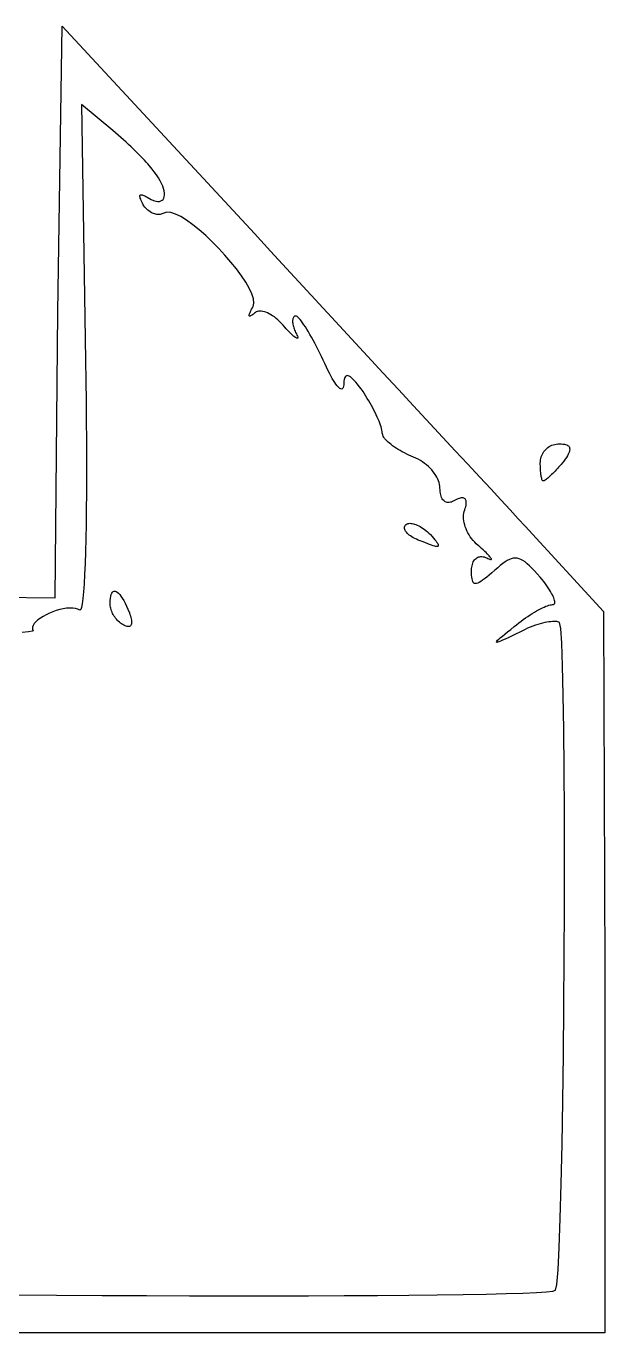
# Model space of a CAD drawing. Header units: metres. Extents: x -185 to 1201, y -340 to 309.
# Drawn here: x 886.11 to 893.54, y 54.35 to 71.12 of the extents above; entities that cross this region are included whole.
import ezdxf

# ---------------------------------------------------------------- set-up
doc = ezdxf.new("R2010")
doc.units = ezdxf.units.M

msp = doc.modelspace()

# ---------------------------------------------------------------- linework, layer by layer
for p, q in [((886.516, 67.4515), (886.569, 71.1204)), ((886.569, 71.1204), (889.038, 68.4569)), ((887.221, 69.7798), (886.816, 70.115)), ((886.816, 70.115), (886.869, 66.8342)), ((887.256, 69.7505), (887.221, 69.7798)), ((887.29, 69.7207), (887.256, 69.7505)), ((887.324, 69.6907), (887.29, 69.7207)), ((887.358, 69.6605), (887.324, 69.6907)), ((887.391, 69.6302), (887.358, 69.6605)), ((887.423, 69.6), (887.391, 69.6302)), ((887.455, 69.57), (887.423, 69.6)), ((887.486, 69.5403), (887.455, 69.57)), ((887.516, 69.511), (887.486, 69.5403)), ((887.546, 69.4822), (887.516, 69.511)), ((887.573, 69.4541), (887.546, 69.4822)), ((887.6, 69.4268), (887.573, 69.4541)), ((887.625, 69.4004), (887.6, 69.4268)), ((887.648, 69.375), (887.625, 69.4004)), ((887.67, 69.3507), (887.648, 69.375)), ((887.69, 69.3277), (887.67, 69.3507)), ((887.709, 69.3061), (887.69, 69.3277)), ((887.725, 69.286), (887.709, 69.3061)), ((887.739, 69.2675), (887.725, 69.286)), ((887.751, 69.2507), (887.739, 69.2675)), ((887.78, 69.2114), (887.751, 69.2507)), ((887.806, 69.1732), (887.78, 69.2114)), ((887.828, 69.1362), (887.806, 69.1732)), ((887.847, 69.1007), (887.828, 69.1362)), ((887.568, 68.9397), (887.569, 68.9461)), ((887.569, 68.9461), (887.572, 68.9508)), ((887.572, 68.9508), (887.576, 68.954)), ((887.576, 68.954), (887.582, 68.9556)), ((887.582, 68.9556), (887.589, 68.9557)), ((887.589, 68.9557), (887.597, 68.9543)), ((887.597, 68.9543), (887.607, 68.9514)), ((887.607, 68.9514), (887.618, 68.947)), ((887.618, 68.947), (887.632, 68.9412)), ((887.861, 69.0669), (887.847, 69.1007)), ((887.872, 69.0349), (887.861, 69.0669)), ((887.879, 69.0052), (887.872, 69.0349)), ((887.883, 68.9778), (887.879, 69.0052)), ((887.881, 68.931), (887.884, 68.953)), ((887.884, 68.953), (887.883, 68.9778)), ((887.569, 68.9317), (887.568, 68.9397)), ((887.57, 68.922), (887.569, 68.9317)), ((887.573, 68.9106), (887.57, 68.922)), ((887.578, 68.8975), (887.573, 68.9106)), ((887.584, 68.8826), (887.578, 68.8975)), ((887.591, 68.866), (887.584, 68.8826)), ((887.6, 68.8476), (887.591, 68.866)), ((887.609, 68.8273), (887.6, 68.8476)), ((887.62, 68.8119), (887.609, 68.8273)), ((887.632, 68.7972), (887.62, 68.8119)), ((887.632, 68.9412), (887.646, 68.934)), ((887.644, 68.7835), (887.632, 68.7972)), ((887.657, 68.7706), (887.644, 68.7835)), ((887.646, 68.934), (887.662, 68.9255)), ((887.662, 68.9255), (887.713, 68.897)), ((887.713, 68.897), (887.743, 68.8835)), ((887.743, 68.8835), (887.771, 68.8748)), ((887.771, 68.8748), (887.796, 68.8708)), ((887.796, 68.8708), (887.818, 68.8712)), ((887.818, 68.8712), (887.836, 68.8757)), ((887.836, 68.8757), (887.852, 68.8842)), ((887.852, 68.8842), (887.865, 68.8964)), ((887.865, 68.8964), (887.874, 68.912)), ((887.874, 68.912), (887.881, 68.931)), ((887.671, 68.7587), (887.657, 68.7706)), ((887.684, 68.7478), (887.671, 68.7587)), ((887.698, 68.7379), (887.684, 68.7478)), ((887.713, 68.7291), (887.698, 68.7379)), ((887.727, 68.7215), (887.713, 68.7291)), ((887.742, 68.7149), (887.727, 68.7215)), ((887.756, 68.7095), (887.742, 68.7149)), ((887.771, 68.7054), (887.756, 68.7095)), ((887.785, 68.7026), (887.771, 68.7054)), ((887.799, 68.701), (887.785, 68.7026)), ((887.813, 68.7009), (887.799, 68.701)), ((887.826, 68.702), (887.813, 68.7009)), ((887.839, 68.7047), (887.826, 68.702)), ((887.851, 68.7088), (887.839, 68.7047)), ((887.863, 68.7144), (887.851, 68.7088)), ((887.874, 68.7215), (887.863, 68.7144)), ((887.914, 68.7337), (887.874, 68.7215)), ((887.965, 68.7289), (887.914, 68.7337)), ((888.025, 68.7087), (887.965, 68.7289)), ((888.093, 68.6747), (888.025, 68.7087)), ((888.167, 68.6284), (888.093, 68.6747)), ((888.246, 68.5714), (888.167, 68.6284)), ((888.328, 68.5052), (888.246, 68.5714)), ((888.412, 68.4314), (888.328, 68.5052)), ((889.038, 68.4569), (889.243, 68.2334)), ((888.496, 68.3516), (888.412, 68.4314)), ((888.58, 68.2673), (888.496, 68.3516)), ((888.66, 68.1801), (888.58, 68.2673)), ((888.736, 68.0916), (888.66, 68.1801)), ((889.243, 68.2334), (889.451, 68.0079)), ((888.807, 68.0033), (888.736, 68.0916)), ((888.871, 67.9167), (888.807, 68.0033)), ((889.451, 68.0079), (889.66, 67.7814)), ((888.926, 67.8335), (888.871, 67.9167)), ((888.971, 67.7552), (888.926, 67.8335)), ((889.66, 67.7814), (889.869, 67.5548)), ((889.004, 67.6833), (888.971, 67.7552)), ((889.025, 67.6195), (889.004, 67.6833)), ((889.031, 67.5652), (889.025, 67.6195)), ((886.481, 63.7826), (886.516, 67.4515)), ((888.973, 67.4256), (888.977, 67.4352)), ((888.977, 67.4352), (888.981, 67.4463)), ((888.981, 67.4463), (888.987, 67.4587)), ((888.987, 67.4587), (888.994, 67.4725)), ((888.994, 67.4725), (889.002, 67.4877)), ((889.002, 67.4877), (889.011, 67.5042)), ((889.011, 67.5042), (889.021, 67.5221)), ((889.021, 67.5221), (889.031, 67.5652)), ((889.038, 67.4339), (889.026, 67.4241)), ((889.05, 67.4434), (889.038, 67.4339)), ((889.062, 67.4509), (889.05, 67.4434)), ((889.077, 67.4562), (889.062, 67.4509)), ((889.092, 67.4596), (889.077, 67.4562)), ((889.109, 67.4609), (889.092, 67.4596)), ((889.126, 67.4602), (889.109, 67.4609)), ((889.145, 67.4576), (889.126, 67.4602)), ((889.165, 67.4531), (889.145, 67.4576)), ((889.185, 67.4466), (889.165, 67.4531)), ((889.206, 67.4383), (889.185, 67.4466)), ((889.227, 67.4281), (889.206, 67.4383)), ((889.869, 67.5548), (890.077, 67.3291)), ((888.97, 67.4106), (888.971, 67.4174)), ((888.97, 67.4052), (888.97, 67.4106)), ((888.971, 67.4013), (888.97, 67.4052)), ((888.971, 67.4174), (888.973, 67.4256)), ((888.974, 67.3989), (888.971, 67.4013)), ((888.977, 67.3979), (888.974, 67.3989)), ((888.982, 67.3985), (888.977, 67.3979)), ((888.988, 67.4005), (888.982, 67.3985)), ((888.996, 67.4041), (888.988, 67.4005)), ((889.004, 67.4092), (888.996, 67.4041)), ((889.014, 67.4159), (889.004, 67.4092)), ((889.026, 67.4241), (889.014, 67.4159)), ((889.249, 67.4161), (889.227, 67.4281)), ((889.271, 67.4023), (889.249, 67.4161)), ((889.294, 67.3867), (889.271, 67.4023)), ((889.316, 67.3694), (889.294, 67.3867)), ((889.338, 67.3503), (889.316, 67.3694)), ((889.361, 67.3296), (889.338, 67.3503)), ((889.383, 67.3072), (889.361, 67.3296)), ((889.405, 67.2832), (889.383, 67.3072)), ((889.426, 67.2575), (889.405, 67.2832)), ((889.529, 67.3546), (889.528, 67.3439)), ((889.528, 67.3439), (889.528, 67.3325)), ((889.528, 67.3325), (889.528, 67.3202)), ((889.528, 67.3202), (889.529, 67.3072)), ((889.531, 67.3642), (889.529, 67.3546)), ((889.529, 67.3072), (889.531, 67.2935)), ((889.534, 67.3729), (889.531, 67.3642)), ((889.531, 67.2935), (889.534, 67.2793)), ((889.538, 67.3804), (889.534, 67.3729)), ((889.534, 67.2793), (889.538, 67.2647)), ((889.542, 67.3867), (889.538, 67.3804)), ((889.547, 67.3918), (889.542, 67.3867)), ((889.553, 67.3955), (889.547, 67.3918)), ((889.56, 67.3978), (889.553, 67.3955)), ((889.567, 67.3986), (889.56, 67.3978)), ((889.576, 67.3967), (889.567, 67.3986)), ((889.586, 67.3909), (889.576, 67.3967)), ((889.598, 67.3815), (889.586, 67.3909)), ((889.611, 67.3687), (889.598, 67.3815)), ((889.625, 67.3526), (889.611, 67.3687)), ((889.64, 67.3334), (889.625, 67.3526)), ((889.657, 67.3112), (889.64, 67.3334)), ((889.674, 67.2863), (889.657, 67.3112)), ((889.692, 67.2588), (889.674, 67.2863)), ((890.077, 67.3291), (890.284, 67.1053)), ((889.447, 67.2346), (889.426, 67.2575)), ((889.466, 67.2136), (889.447, 67.2346)), ((889.485, 67.1945), (889.466, 67.2136)), ((889.502, 67.1773), (889.485, 67.1945)), ((889.518, 67.1621), (889.502, 67.1773)), ((889.532, 67.1489), (889.518, 67.1621)), ((889.545, 67.1377), (889.532, 67.1489)), ((889.538, 67.2647), (889.542, 67.2496)), ((889.542, 67.2496), (889.547, 67.2342)), ((889.557, 67.1285), (889.545, 67.1377)), ((889.547, 67.2342), (889.553, 67.2186)), ((889.553, 67.2186), (889.56, 67.2028)), ((889.567, 67.1214), (889.557, 67.1285)), ((889.56, 67.2028), (889.567, 67.1869)), ((889.567, 67.1869), (889.577, 67.1696)), ((889.576, 67.1164), (889.567, 67.1214)), ((889.583, 67.1135), (889.576, 67.1164)), ((889.577, 67.1696), (889.584, 67.1546)), ((889.589, 67.1127), (889.583, 67.1135)), ((889.584, 67.1546), (889.59, 67.142)), ((889.593, 67.1141), (889.589, 67.1127)), ((889.59, 67.142), (889.593, 67.1316)), ((889.593, 67.1316), (889.595, 67.1236)), ((889.595, 67.1177), (889.593, 67.1141)), ((889.595, 67.1236), (889.595, 67.1177)), ((889.711, 67.2288), (889.692, 67.2588)), ((889.73, 67.1966), (889.711, 67.2288)), ((889.75, 67.1624), (889.73, 67.1966)), ((889.771, 67.1262), (889.75, 67.1624)), ((889.792, 67.0883), (889.771, 67.1262)), ((890.284, 67.1053), (890.489, 66.8843)), ((889.813, 67.0489), (889.792, 67.0883)), ((889.834, 67.008), (889.813, 67.0489)), ((889.856, 66.9659), (889.834, 67.008)), ((889.877, 66.9228), (889.856, 66.9659)), ((886.869, 66.8342), (886.873, 66.5671)), ((889.899, 66.8788), (889.877, 66.9228)), ((889.92, 66.8342), (889.899, 66.8788)), ((889.941, 66.7879), (889.92, 66.8342)), ((889.961, 66.7443), (889.941, 66.7879)), ((890.489, 66.8843), (890.691, 66.6671)), ((889.981, 66.7036), (889.961, 66.7443)), ((890, 66.6657), (889.981, 66.7036)), ((890.019, 66.6308), (890, 66.6657)), ((890.036, 66.5989), (890.019, 66.6308)), ((890.053, 66.5701), (890.036, 66.5989)), ((890.193, 66.5989), (890.19, 66.5828)), ((890.199, 66.612), (890.193, 66.5989)), ((890.205, 66.6221), (890.199, 66.612)), ((890.212, 66.629), (890.205, 66.6221)), ((890.221, 66.6329), (890.212, 66.629)), ((890.231, 66.6337), (890.221, 66.6329)), ((890.242, 66.6313), (890.231, 66.6337)), ((890.255, 66.6257), (890.242, 66.6313)), ((890.269, 66.617), (890.255, 66.6257)), ((890.284, 66.605), (890.269, 66.617)), ((890.301, 66.5898), (890.284, 66.605)), ((890.691, 66.6671), (890.888, 66.4545)), ((886.873, 66.5671), (886.877, 66.3061)), ((890.069, 66.5446), (890.053, 66.5701)), ((890.084, 66.5223), (890.069, 66.5446)), ((890.099, 66.5034), (890.084, 66.5223)), ((890.112, 66.488), (890.099, 66.5034)), ((890.125, 66.476), (890.112, 66.488)), ((890.136, 66.4677), (890.125, 66.476)), ((890.146, 66.463), (890.136, 66.4677)), ((890.156, 66.4621), (890.146, 66.463)), ((890.164, 66.465), (890.156, 66.4621)), ((890.171, 66.4718), (890.164, 66.465)), ((890.177, 66.4827), (890.171, 66.4718)), ((890.181, 66.4976), (890.177, 66.4827)), ((890.185, 66.5167), (890.181, 66.4976)), ((890.187, 66.5637), (890.185, 66.5417)), ((890.185, 66.5417), (890.185, 66.5167)), ((890.19, 66.5828), (890.187, 66.5637)), ((890.319, 66.5712), (890.301, 66.5898)), ((890.338, 66.5494), (890.319, 66.5712)), ((890.359, 66.5242), (890.338, 66.5494)), ((890.382, 66.4957), (890.359, 66.5242)), ((890.406, 66.4638), (890.382, 66.4957)), ((890.432, 66.4285), (890.406, 66.4638)), ((890.45, 66.3991), (890.432, 66.4285)), ((890.888, 66.4545), (891.08, 66.2477)), ((886.877, 66.3061), (886.88, 66.0522)), ((890.469, 66.3694), (890.45, 66.3991)), ((890.487, 66.3393), (890.469, 66.3694)), ((890.505, 66.3091), (890.487, 66.3393)), ((890.522, 66.2788), (890.505, 66.3091)), ((890.539, 66.2486), (890.522, 66.2788)), ((890.556, 66.2186), (890.539, 66.2486)), ((890.572, 66.1889), (890.556, 66.2186)), ((890.587, 66.1596), (890.572, 66.1889)), ((890.601, 66.1308), (890.587, 66.1596)), ((890.615, 66.1027), (890.601, 66.1308)), ((890.627, 66.0754), (890.615, 66.1027)), ((891.08, 66.2477), (891.616, 65.6705)), ((886.88, 66.0522), (886.882, 65.806)), ((890.639, 66.049), (890.627, 66.0754)), ((890.649, 66.0236), (890.639, 66.049)), ((890.657, 65.9993), (890.649, 66.0236)), ((890.665, 65.9763), (890.657, 65.9993)), ((890.671, 65.9547), (890.665, 65.9763)), ((890.675, 65.9346), (890.671, 65.9547)), ((890.678, 65.9161), (890.675, 65.9346)), ((886.882, 65.806), (886.882, 65.5686)), ((890.679, 65.8993), (890.678, 65.9161)), ((890.68, 65.8858), (890.679, 65.8993)), ((890.684, 65.8719), (890.68, 65.8858)), ((890.69, 65.8575), (890.684, 65.8719)), ((890.699, 65.8427), (890.69, 65.8575)), ((890.709, 65.8276), (890.699, 65.8427)), ((890.722, 65.8123), (890.709, 65.8276)), ((890.737, 65.7968), (890.722, 65.8123)), ((890.753, 65.7811), (890.737, 65.7968)), ((890.771, 65.7652), (890.753, 65.7811)), ((890.791, 65.7494), (890.771, 65.7652)), ((892.913, 65.7551), (892.933, 65.7574)), ((892.933, 65.7574), (892.954, 65.7582)), ((892.954, 65.7582), (892.977, 65.7577)), ((892.977, 65.7577), (892.997, 65.756)), ((890.812, 65.7335), (890.791, 65.7494)), ((890.835, 65.7177), (890.812, 65.7335)), ((890.859, 65.702), (890.835, 65.7177)), ((890.883, 65.6864), (890.859, 65.702)), ((890.909, 65.6711), (890.883, 65.6864)), ((890.936, 65.656), (890.909, 65.6711)), ((890.963, 65.6413), (890.936, 65.656)), ((890.992, 65.6269), (890.963, 65.6413)), ((891.02, 65.6129), (890.992, 65.6269)), ((891.049, 65.5994), (891.02, 65.6129)), ((891.08, 65.588), (891.049, 65.5994)), ((891.616, 65.6705), (891.778, 65.4958)), ((892.714, 65.5721), (892.719, 65.5911)), ((892.719, 65.5911), (892.726, 65.6094)), ((892.726, 65.6094), (892.734, 65.6268)), ((892.734, 65.6268), (892.743, 65.6434)), ((892.743, 65.6434), (892.753, 65.6591)), ((892.753, 65.6591), (892.765, 65.6739)), ((892.765, 65.6739), (892.778, 65.6876)), ((892.778, 65.6876), (892.791, 65.7003)), ((892.791, 65.7003), (892.806, 65.7119)), ((892.806, 65.7119), (892.822, 65.7223)), ((892.822, 65.7223), (892.838, 65.7315)), ((892.838, 65.7315), (892.856, 65.7394)), ((892.856, 65.7394), (892.874, 65.746)), ((892.874, 65.746), (892.893, 65.7513)), ((892.893, 65.7513), (892.913, 65.7551)), ((892.997, 65.756), (893.016, 65.7533)), ((893.016, 65.7533), (893.032, 65.7494)), ((893.032, 65.7494), (893.046, 65.7444)), ((893.055, 65.6047), (893.042, 65.5836)), ((893.046, 65.7444), (893.058, 65.7382)), ((893.066, 65.6242), (893.055, 65.6047)), ((893.058, 65.7382), (893.068, 65.7307)), ((893.074, 65.6424), (893.066, 65.6242)), ((893.068, 65.7307), (893.076, 65.7221)), ((893.08, 65.6591), (893.074, 65.6424)), ((893.076, 65.7221), (893.081, 65.7121)), ((893.084, 65.6744), (893.08, 65.6591)), ((893.081, 65.7121), (893.084, 65.7009)), ((893.084, 65.7009), (893.085, 65.6883)), ((893.085, 65.6883), (893.084, 65.6744)), ((886.882, 65.5686), (886.882, 65.3406)), ((891.111, 65.5747), (891.08, 65.588)), ((891.14, 65.56), (891.111, 65.5747)), ((891.169, 65.5437), (891.14, 65.56)), ((891.196, 65.5261), (891.169, 65.5437)), ((891.222, 65.5074), (891.196, 65.5261)), ((891.247, 65.4875), (891.222, 65.5074)), ((891.271, 65.4668), (891.247, 65.4875)), ((891.293, 65.4453), (891.271, 65.4668)), ((891.314, 65.423), (891.293, 65.4453)), ((891.333, 65.4003), (891.314, 65.423)), ((891.778, 65.4958), (891.93, 65.3315)), ((892.707, 65.5112), (892.708, 65.5321)), ((892.707, 65.4929), (892.707, 65.5112)), ((892.708, 65.4748), (892.707, 65.4929)), ((892.708, 65.5321), (892.71, 65.5524)), ((892.708, 65.4572), (892.708, 65.4748)), ((892.709, 65.44), (892.708, 65.4572)), ((892.71, 65.4233), (892.709, 65.44)), ((892.71, 65.5524), (892.714, 65.5721)), ((892.711, 65.4073), (892.71, 65.4233)), ((892.911, 65.4233), (892.896, 65.4073)), ((892.926, 65.44), (892.911, 65.4233)), ((892.942, 65.4572), (892.926, 65.44)), ((892.958, 65.4748), (892.942, 65.4572)), ((892.973, 65.4929), (892.958, 65.4748)), ((892.989, 65.5112), (892.973, 65.4929)), ((893.009, 65.5369), (892.989, 65.5112)), ((893.027, 65.561), (893.009, 65.5369)), ((893.042, 65.5836), (893.027, 65.561)), ((886.882, 65.3406), (886.881, 65.1231)), ((891.35, 65.3772), (891.333, 65.4003)), ((891.366, 65.3538), (891.35, 65.3772)), ((891.379, 65.3303), (891.366, 65.3538)), ((891.391, 65.3067), (891.379, 65.3303)), ((891.401, 65.2833), (891.391, 65.3067)), ((891.409, 65.2602), (891.401, 65.2833)), ((891.415, 65.2375), (891.409, 65.2602)), ((891.93, 65.3315), (892.072, 65.1786)), ((892.713, 65.3919), (892.711, 65.4073)), ((892.714, 65.3772), (892.713, 65.3919)), ((892.716, 65.3633), (892.714, 65.3772)), ((892.718, 65.3503), (892.716, 65.3633)), ((892.72, 65.3382), (892.718, 65.3503)), ((892.722, 65.3271), (892.72, 65.3382)), ((892.725, 65.317), (892.722, 65.3271)), ((892.727, 65.3081), (892.725, 65.317)), ((892.729, 65.3004), (892.727, 65.3081)), ((892.732, 65.2939), (892.729, 65.3004)), ((892.734, 65.2888), (892.732, 65.2939)), ((892.737, 65.285), (892.734, 65.2888)), ((892.74, 65.2827), (892.737, 65.285)), ((892.742, 65.2819), (892.74, 65.2827)), ((892.748, 65.2827), (892.742, 65.2819)), ((892.755, 65.285), (892.748, 65.2827)), ((892.763, 65.2888), (892.755, 65.285)), ((892.771, 65.2939), (892.763, 65.2888)), ((892.781, 65.3004), (892.771, 65.2939)), ((892.791, 65.3081), (892.781, 65.3004)), ((892.802, 65.317), (892.791, 65.3081)), ((892.814, 65.3271), (892.802, 65.317)), ((892.826, 65.3382), (892.814, 65.3271)), ((892.839, 65.3503), (892.826, 65.3382)), ((892.853, 65.3633), (892.839, 65.3503)), ((892.867, 65.3772), (892.853, 65.3633)), ((892.881, 65.3919), (892.867, 65.3772)), ((892.896, 65.4073), (892.881, 65.3919)), ((886.881, 65.1231), (886.879, 64.9167)), ((891.418, 65.2153), (891.415, 65.2375)), ((891.419, 65.1937), (891.418, 65.2153)), ((891.42, 65.1682), (891.419, 65.1937)), ((891.422, 65.1445), (891.42, 65.1682)), ((891.425, 65.1227), (891.422, 65.1445)), ((891.429, 65.1027), (891.425, 65.1227)), ((891.435, 65.0846), (891.429, 65.1027)), ((892.072, 65.1786), (892.202, 65.0381)), ((891.441, 65.0683), (891.435, 65.0846)), ((891.449, 65.0539), (891.441, 65.0683)), ((891.457, 65.0413), (891.449, 65.0539)), ((891.467, 65.0306), (891.457, 65.0413)), ((891.477, 65.0218), (891.467, 65.0306)), ((891.488, 65.0148), (891.477, 65.0218)), ((891.499, 65.0096), (891.488, 65.0148)), ((891.512, 65.0063), (891.499, 65.0096)), ((891.525, 65.0048), (891.512, 65.0063)), ((891.539, 65.0052), (891.525, 65.0048)), ((891.553, 65.0075), (891.539, 65.0052)), ((891.567, 65.0116), (891.553, 65.0075)), ((891.582, 65.0175), (891.567, 65.0116)), ((891.598, 65.0253), (891.582, 65.0175)), ((891.613, 65.035), (891.598, 65.0253)), ((891.631, 65.0446), (891.613, 65.035)), ((891.648, 65.0525), (891.631, 65.0446)), ((891.664, 65.0585), (891.648, 65.0525)), ((891.679, 65.0628), (891.664, 65.0585)), ((891.692, 65.0653), (891.679, 65.0628)), ((891.705, 65.0661), (891.692, 65.0653)), ((891.716, 65.0652), (891.705, 65.0661)), ((891.726, 65.0627), (891.716, 65.0652)), ((891.734, 65.0584), (891.726, 65.0627)), ((891.741, 65.0526), (891.734, 65.0584)), ((891.737, 64.9115), (891.744, 64.932)), ((891.747, 65.0452), (891.741, 65.0526)), ((891.744, 64.932), (891.75, 64.9512)), ((891.752, 65.0363), (891.747, 65.0452)), ((891.75, 64.9512), (891.754, 64.9689)), ((891.755, 65.0258), (891.752, 65.0363)), ((891.754, 64.9689), (891.756, 64.9853)), ((891.757, 65.0137), (891.755, 65.0258)), ((891.756, 64.9853), (891.757, 65.0003)), ((891.757, 65.0003), (891.757, 65.0137)), ((892.202, 65.0381), (892.32, 64.9108)), ((886.879, 64.9167), (886.877, 64.7225)), ((891.722, 64.8438), (891.725, 64.8672)), ((891.722, 64.8197), (891.722, 64.8438)), ((891.723, 64.7949), (891.722, 64.8197)), ((891.726, 64.7698), (891.723, 64.7949)), ((891.725, 64.8672), (891.73, 64.8898)), ((891.73, 64.7442), (891.726, 64.7698)), ((891.73, 64.8898), (891.737, 64.9115)), ((892.32, 64.9108), (892.424, 64.7977)), ((892.424, 64.7977), (892.513, 64.6999)), ((886.877, 64.7225), (886.873, 64.5411)), ((890.963, 64.6802), (890.964, 64.6905)), ((890.964, 64.6695), (890.963, 64.6802)), ((890.964, 64.6905), (890.967, 64.7001)), ((890.968, 64.6584), (890.964, 64.6695)), ((890.967, 64.7001), (890.972, 64.7092)), ((890.973, 64.647), (890.968, 64.6584)), ((890.972, 64.7092), (890.978, 64.7175)), ((890.979, 64.6354), (890.973, 64.647)), ((890.978, 64.7175), (890.987, 64.7246)), ((890.988, 64.6236), (890.979, 64.6354)), ((890.987, 64.7246), (890.997, 64.7302)), ((890.998, 64.6117), (890.988, 64.6236)), ((890.997, 64.7302), (891.008, 64.7343)), ((891.01, 64.5998), (890.998, 64.6117)), ((891.008, 64.7343), (891.02, 64.7368)), ((891.024, 64.588), (891.01, 64.5998)), ((891.02, 64.7368), (891.033, 64.7379)), ((891.04, 64.5763), (891.024, 64.588)), ((891.033, 64.7379), (891.047, 64.7375)), ((891.047, 64.7375), (891.062, 64.7357)), ((891.062, 64.7357), (891.078, 64.7325)), ((891.078, 64.7325), (891.094, 64.7278)), ((891.094, 64.7278), (891.111, 64.7219)), ((891.111, 64.7219), (891.128, 64.7146)), ((891.128, 64.7146), (891.146, 64.7061)), ((891.146, 64.7061), (891.164, 64.6962)), ((891.164, 64.6962), (891.183, 64.6852)), ((891.183, 64.6852), (891.202, 64.6728)), ((891.202, 64.6728), (891.221, 64.6593)), ((891.221, 64.6593), (891.24, 64.6447)), ((891.24, 64.6447), (891.259, 64.6289)), ((891.259, 64.6289), (891.277, 64.612)), ((891.277, 64.612), (891.296, 64.594)), ((891.296, 64.594), (891.318, 64.5687)), ((891.737, 64.7185), (891.73, 64.7442)), ((891.745, 64.6926), (891.737, 64.7185)), ((891.755, 64.6668), (891.745, 64.6926)), ((891.766, 64.6411), (891.755, 64.6668)), ((891.779, 64.6156), (891.766, 64.6411)), ((891.793, 64.5905), (891.779, 64.6156)), ((891.809, 64.5659), (891.793, 64.5905)), ((892.513, 64.6999), (893.518, 63.6062)), ((886.873, 64.5411), (886.869, 64.3735)), ((891.057, 64.5649), (891.04, 64.5763)), ((891.075, 64.5538), (891.057, 64.5649)), ((891.095, 64.5431), (891.075, 64.5538)), ((891.117, 64.5329), (891.095, 64.5431)), ((891.14, 64.5232), (891.117, 64.5329)), ((891.164, 64.5141), (891.14, 64.5232)), ((891.19, 64.5058), (891.164, 64.5141)), ((891.225, 64.4909), (891.19, 64.5058)), ((891.257, 64.4778), (891.225, 64.4909)), ((891.286, 64.4667), (891.257, 64.4778)), ((891.311, 64.4574), (891.286, 64.4667)), ((891.333, 64.4501), (891.311, 64.4574)), ((891.318, 64.5687), (891.338, 64.5458)), ((891.352, 64.4449), (891.333, 64.4501)), ((891.338, 64.5458), (891.355, 64.5252)), ((891.367, 64.4416), (891.352, 64.4449)), ((891.355, 64.5252), (891.37, 64.507)), ((891.38, 64.4404), (891.367, 64.4416)), ((891.37, 64.507), (891.381, 64.4909)), ((891.389, 64.4412), (891.38, 64.4404)), ((891.381, 64.4909), (891.39, 64.4772)), ((891.395, 64.4441), (891.389, 64.4412)), ((891.39, 64.4772), (891.396, 64.4656)), ((891.398, 64.4491), (891.395, 64.4441)), ((891.396, 64.4656), (891.398, 64.4563)), ((891.398, 64.4563), (891.398, 64.4491)), ((891.826, 64.5419), (891.809, 64.5659)), ((891.845, 64.5187), (891.826, 64.5419)), ((891.865, 64.4962), (891.845, 64.5187)), ((891.886, 64.4748), (891.865, 64.4962)), ((891.908, 64.4544), (891.886, 64.4748)), ((891.931, 64.4353), (891.908, 64.4544)), ((891.954, 64.4148), (891.931, 64.4353)), ((891.975, 64.3956), (891.954, 64.4148)), ((886.869, 64.3735), (886.864, 64.2205)), ((891.847, 64.2419), (891.855, 64.2554)), ((891.855, 64.2554), (891.863, 64.2675)), ((891.863, 64.2675), (891.872, 64.2782)), ((891.872, 64.2782), (891.882, 64.2876)), ((891.882, 64.2876), (891.893, 64.2954)), ((891.893, 64.2954), (891.905, 64.3018)), ((891.905, 64.3018), (891.918, 64.3066)), ((891.918, 64.3066), (891.931, 64.3099)), ((891.931, 64.3099), (891.944, 64.3115)), ((891.944, 64.3115), (891.958, 64.3115)), ((891.958, 64.3115), (891.973, 64.3098)), ((891.973, 64.3098), (891.988, 64.3064)), ((891.994, 64.3778), (891.975, 64.3956)), ((891.988, 64.3064), (892.003, 64.3012)), ((892.011, 64.3613), (891.994, 64.3778)), ((892.003, 64.3012), (892.019, 64.2942)), ((892.027, 64.3463), (892.011, 64.3613)), ((892.019, 64.2942), (892.034, 64.287)), ((892.04, 64.3326), (892.027, 64.3463)), ((892.034, 64.287), (892.047, 64.2814)), ((892.052, 64.3203), (892.04, 64.3326)), ((892.047, 64.2814), (892.057, 64.2774)), ((892.061, 64.3094), (892.052, 64.3203)), ((892.057, 64.2774), (892.066, 64.275)), ((892.069, 64.3), (892.061, 64.3094)), ((892.066, 64.275), (892.072, 64.274)), ((892.074, 64.292), (892.069, 64.3)), ((892.072, 64.274), (892.077, 64.2746)), ((892.078, 64.2854), (892.074, 64.292)), ((892.077, 64.2746), (892.079, 64.2767)), ((892.08, 64.2803), (892.078, 64.2854)), ((892.079, 64.2767), (892.08, 64.2803)), ((892.283, 64.2605), (892.255, 64.2431)), ((892.31, 64.2742), (892.283, 64.2605)), ((892.335, 64.2839), (892.31, 64.2742)), ((892.36, 64.2898), (892.335, 64.2839)), ((892.385, 64.2917), (892.36, 64.2898)), ((892.409, 64.2897), (892.385, 64.2917)), ((892.434, 64.2838), (892.409, 64.2897)), ((892.459, 64.2738), (892.434, 64.2838)), ((892.485, 64.2599), (892.459, 64.2738)), ((892.511, 64.2418), (892.485, 64.2599)), ((886.858, 64.0829), (886.851, 63.9617)), ((886.864, 64.2205), (886.858, 64.0829)), ((891.825, 64.1354), (891.826, 64.156)), ((891.825, 64.1027), (891.825, 64.1354)), ((891.826, 64.0735), (891.825, 64.1027)), ((891.826, 64.156), (891.828, 64.1756)), ((891.828, 64.1756), (891.831, 64.194)), ((891.831, 64.194), (891.835, 64.2112)), ((891.835, 64.2112), (891.841, 64.2272)), ((891.841, 64.2272), (891.847, 64.2419)), ((892.087, 64.1027), (892.052, 64.0735)), ((892.125, 64.1354), (892.087, 64.1027)), ((892.161, 64.168), (892.125, 64.1354)), ((892.194, 64.1968), (892.161, 64.168)), ((892.225, 64.2218), (892.194, 64.1968)), ((892.255, 64.2431), (892.225, 64.2218)), ((892.539, 64.2197), (892.511, 64.2418)), ((892.569, 64.1935), (892.539, 64.2197)), ((892.6, 64.1632), (892.569, 64.1935)), ((892.633, 64.1287), (892.6, 64.1632)), ((892.669, 64.0901), (892.633, 64.1287)), ((892.707, 64.0472), (892.669, 64.0901)), ((886.851, 63.9617), (886.844, 63.8576)), ((891.828, 64.0477), (891.826, 64.0735)), ((891.831, 64.0253), (891.828, 64.0477)), ((891.835, 64.0064), (891.831, 64.0253)), ((891.84, 63.991), (891.835, 64.0064)), ((891.846, 63.9789), (891.84, 63.991)), ((891.854, 63.9703), (891.846, 63.9789)), ((891.864, 63.9652), (891.854, 63.9703)), ((891.876, 63.9634), (891.864, 63.9652)), ((891.889, 63.9652), (891.876, 63.9634)), ((891.905, 63.9703), (891.889, 63.9652)), ((891.923, 63.9789), (891.905, 63.9703)), ((891.944, 63.991), (891.923, 63.9789)), ((891.967, 64.0064), (891.944, 63.991)), ((891.992, 64.0253), (891.967, 64.0064)), ((892.021, 64.0477), (891.992, 64.0253)), ((892.052, 64.0735), (892.021, 64.0477)), ((892.73, 64.0184), (892.707, 64.0472)), ((892.752, 63.9902), (892.73, 64.0184)), ((892.772, 63.9627), (892.752, 63.9902)), ((892.791, 63.936), (892.772, 63.9627)), ((892.809, 63.9102), (892.791, 63.936)), ((880.695, 63.8356), (886.481, 63.7826)), ((886.836, 63.7715), (886.827, 63.7042)), ((886.844, 63.8576), (886.836, 63.7715)), ((887.186, 63.7121), (887.187, 63.7469)), ((887.187, 63.7469), (887.19, 63.7772)), ((887.19, 63.7772), (887.194, 63.8031)), ((887.194, 63.8031), (887.2, 63.8246)), ((887.2, 63.8246), (887.207, 63.8416)), ((887.207, 63.8416), (887.216, 63.8543)), ((887.216, 63.8543), (887.226, 63.8627)), ((887.226, 63.8627), (887.237, 63.8667)), ((887.237, 63.8667), (887.25, 63.8665)), ((887.25, 63.8665), (887.263, 63.862)), ((887.263, 63.862), (887.278, 63.8533)), ((887.278, 63.8533), (887.293, 63.8403)), ((887.293, 63.8403), (887.309, 63.8232)), ((887.309, 63.8232), (887.325, 63.802)), ((887.325, 63.802), (887.342, 63.7766)), ((887.342, 63.7766), (887.36, 63.7471)), ((887.36, 63.7471), (887.378, 63.7135)), ((892.825, 63.8855), (892.809, 63.9102)), ((892.839, 63.8618), (892.825, 63.8855)), ((892.852, 63.8392), (892.839, 63.8618)), ((892.863, 63.818), (892.852, 63.8392)), ((892.872, 63.7981), (892.863, 63.818)), ((892.88, 63.7796), (892.872, 63.7981)), ((892.886, 63.7627), (892.88, 63.7796)), ((892.89, 63.7475), (892.886, 63.7627)), ((892.893, 63.734), (892.89, 63.7475)), ((886.406, 63.5842), (886.364, 63.5648)), ((886.449, 63.6017), (886.406, 63.5842)), ((886.493, 63.6171), (886.449, 63.6017)), ((886.538, 63.63), (886.493, 63.6171)), ((886.582, 63.6401), (886.538, 63.63)), ((886.625, 63.647), (886.582, 63.6401)), ((886.666, 63.6506), (886.625, 63.647)), ((886.705, 63.6503), (886.666, 63.6506)), ((886.74, 63.646), (886.705, 63.6503)), ((886.772, 63.6373), (886.74, 63.646)), ((886.798, 63.6239), (886.772, 63.6373)), ((886.808, 63.6296), (886.798, 63.6239)), ((886.818, 63.6566), (886.808, 63.6296)), ((886.827, 63.7042), (886.818, 63.6566)), ((887.187, 63.6961), (887.186, 63.7121)), ((887.188, 63.6799), (887.187, 63.6961)), ((887.191, 63.6636), (887.188, 63.6799)), ((887.194, 63.6472), (887.191, 63.6636)), ((887.199, 63.6308), (887.194, 63.6472)), ((887.204, 63.6145), (887.199, 63.6308)), ((887.211, 63.5983), (887.204, 63.6145)), ((887.218, 63.5823), (887.211, 63.5983)), ((887.226, 63.5665), (887.218, 63.5823)), ((887.378, 63.7135), (887.396, 63.6759)), ((887.396, 63.6759), (887.415, 63.6342)), ((887.415, 63.6342), (887.433, 63.5886)), ((887.433, 63.5886), (887.44, 63.568)), ((892.576, 63.5622), (892.604, 63.5801)), ((892.604, 63.5801), (892.632, 63.5971)), ((892.632, 63.5971), (892.659, 63.6129)), ((892.659, 63.6129), (892.685, 63.6275)), ((892.685, 63.6275), (892.71, 63.6408)), ((892.71, 63.6408), (892.734, 63.6528)), ((892.734, 63.6528), (892.757, 63.6635)), ((892.757, 63.6635), (892.779, 63.6727)), ((892.779, 63.6727), (892.799, 63.6803)), ((892.799, 63.6803), (892.818, 63.6864)), ((892.818, 63.6864), (892.836, 63.6908)), ((892.836, 63.6908), (892.852, 63.6935)), ((892.852, 63.6935), (892.866, 63.6944)), ((892.866, 63.6944), (892.875, 63.6956)), ((892.875, 63.6956), (892.883, 63.6991)), ((892.883, 63.6991), (892.888, 63.7047)), ((892.888, 63.7047), (892.892, 63.7125)), ((892.892, 63.7125), (892.893, 63.7223)), ((892.893, 63.7223), (892.893, 63.734)), ((893.518, 63.6062), (893.536, 58.9849)), ((886.197, 63.4273), (886.189, 63.4039)), ((886.212, 63.4512), (886.197, 63.4273)), ((886.233, 63.4751), (886.212, 63.4512)), ((886.259, 63.4987), (886.233, 63.4751)), ((886.29, 63.5217), (886.259, 63.4987)), ((886.326, 63.5439), (886.29, 63.5217)), ((886.364, 63.5648), (886.326, 63.5439)), ((887.235, 63.5511), (887.226, 63.5665)), ((887.244, 63.5361), (887.235, 63.5511)), ((887.255, 63.5216), (887.244, 63.5361)), ((887.266, 63.5076), (887.255, 63.5216)), ((887.278, 63.4942), (887.266, 63.5076)), ((887.29, 63.4814), (887.278, 63.4942)), ((887.304, 63.4694), (887.29, 63.4814)), ((887.317, 63.4581), (887.304, 63.4694)), ((887.332, 63.4478), (887.317, 63.4581)), ((887.347, 63.4383), (887.332, 63.4478)), ((887.363, 63.4299), (887.347, 63.4383)), ((887.378, 63.4228), (887.363, 63.4299)), ((887.392, 63.4176), (887.378, 63.4228)), ((887.404, 63.4142), (887.392, 63.4176)), ((887.416, 63.4125), (887.404, 63.4142)), ((887.426, 63.4125), (887.416, 63.4125)), ((887.434, 63.4141), (887.426, 63.4125)), ((887.442, 63.4174), (887.434, 63.4141)), ((887.44, 63.568), (887.447, 63.5484)), ((887.448, 63.4222), (887.442, 63.4174)), ((887.447, 63.5484), (887.452, 63.5301)), ((887.453, 63.4286), (887.448, 63.4222)), ((887.452, 63.5301), (887.456, 63.5128)), ((887.457, 63.4365), (887.453, 63.4286)), ((887.456, 63.5128), (887.459, 63.4968)), ((887.46, 63.4458), (887.457, 63.4365)), ((887.459, 63.4968), (887.461, 63.4821)), ((887.462, 63.4565), (887.46, 63.4458)), ((887.461, 63.4821), (887.462, 63.4686)), ((887.462, 63.4686), (887.462, 63.4565)), ((892.327, 63.3769), (892.372, 63.4122)), ((892.372, 63.4122), (892.401, 63.4358)), ((892.401, 63.4358), (892.431, 63.4587)), ((892.431, 63.4587), (892.46, 63.481)), ((892.46, 63.481), (892.489, 63.5025)), ((892.489, 63.5025), (892.519, 63.5233)), ((892.519, 63.5233), (892.548, 63.5432)), ((892.548, 63.5432), (892.576, 63.5622)), ((892.612, 63.418), (892.579, 63.4053)), ((892.644, 63.4295), (892.612, 63.418)), ((892.676, 63.4397), (892.644, 63.4295)), ((892.706, 63.4486), (892.676, 63.4397)), ((892.736, 63.4564), (892.706, 63.4486)), ((892.764, 63.4629), (892.736, 63.4564)), ((892.792, 63.4683), (892.764, 63.4629)), ((892.817, 63.4725), (892.792, 63.4683)), ((892.841, 63.4755), (892.817, 63.4725)), ((892.864, 63.4774), (892.841, 63.4755)), ((892.884, 63.4781), (892.864, 63.4774)), ((892.903, 63.4777), (892.884, 63.4781)), ((892.919, 63.4762), (892.903, 63.4777)), ((892.933, 63.4736), (892.919, 63.4762)), ((892.945, 63.4699), (892.933, 63.4736)), ((892.954, 63.4651), (892.945, 63.4699)), ((892.969, 63.387), (892.954, 63.4651)), ((886.138, 63.344), (886.056, 63.3369)), ((886.186, 63.3515), (886.138, 63.344)), ((886.198, 63.3593), (886.186, 63.3515)), ((886.189, 63.4039), (886.19, 63.3811)), ((886.19, 63.3811), (886.198, 63.3593)), ((892.158, 63.2365), (892.174, 63.2514)), ((892.174, 63.2514), (892.194, 63.2697)), ((892.194, 63.2697), (892.22, 63.2914)), ((892.22, 63.2914), (892.251, 63.3165)), ((892.256, 63.2508), (892.223, 63.2361)), ((892.251, 63.3165), (892.286, 63.345)), ((892.294, 63.2687), (892.256, 63.2508)), ((892.286, 63.345), (892.327, 63.3769)), ((892.338, 63.2898), (892.294, 63.2687)), ((892.387, 63.3141), (892.338, 63.2898)), ((892.443, 63.3417), (892.387, 63.3141)), ((892.477, 63.3595), (892.443, 63.3417)), ((892.511, 63.3761), (892.477, 63.3595)), ((892.545, 63.3913), (892.511, 63.3761)), ((892.579, 63.4053), (892.545, 63.3913)), ((892.982, 63.198), (892.969, 63.387)), ((892.143, 63.2165), (892.148, 63.2248)), ((892.143, 63.2116), (892.143, 63.2165)), ((892.148, 63.2099), (892.143, 63.2116)), ((892.148, 63.2248), (892.158, 63.2365)), ((892.159, 63.2116), (892.148, 63.2099)), ((892.175, 63.2165), (892.159, 63.2116)), ((892.196, 63.2247), (892.175, 63.2165)), ((892.223, 63.2361), (892.196, 63.2247)), ((892.992, 62.9103), (892.982, 63.198)), ((893.001, 62.5363), (892.992, 62.9103)), ((893.008, 62.0885), (893.001, 62.5363)), ((893.013, 61.579), (893.008, 62.0885)), ((893.016, 61.0203), (893.013, 61.579)), ((893.017, 60.4248), (893.016, 61.0203)), ((893.016, 59.8046), (893.017, 60.4248)), ((893.014, 59.1723), (893.016, 59.8046)), ((893.009, 58.5401), (893.014, 59.1723)), ((893.536, 58.9849), (893.536, 54.3458)), ((893.004, 57.9203), (893.009, 58.5401)), ((892.996, 57.3254), (893.004, 57.9203)), ((892.987, 56.7676), (892.996, 57.3254)), ((892.976, 56.2594), (892.987, 56.7676)), ((892.964, 55.813), (892.976, 56.2594)), ((892.951, 55.4408), (892.964, 55.813)), ((892.935, 55.1551), (892.951, 55.4408)), ((892.919, 54.9682), (892.935, 55.1551)), ((892.269, 54.8496), (892.485, 54.8567)), ((892.485, 54.8567), (892.658, 54.8645)), ((892.658, 54.8645), (892.786, 54.8731)), ((892.786, 54.8731), (892.868, 54.8824)), ((892.868, 54.8824), (892.901, 54.8926)), ((892.901, 54.8926), (892.919, 54.9682)), ((885.895, 54.8348), (886.496, 54.8307)), ((886.496, 54.8307), (887.083, 54.8274)), ((887.083, 54.8274), (887.653, 54.8249)), ((887.653, 54.8249), (888.206, 54.8232)), ((888.206, 54.8232), (888.737, 54.8223)), ((888.737, 54.8223), (889.246, 54.8221)), ((889.246, 54.8221), (889.731, 54.8228)), ((889.731, 54.8228), (890.189, 54.8242)), ((890.189, 54.8242), (890.619, 54.8265)), ((890.619, 54.8265), (891.018, 54.8295)), ((891.018, 54.8295), (891.385, 54.8334)), ((891.385, 54.8334), (891.717, 54.838)), ((891.717, 54.838), (892.012, 54.8434)), ((892.012, 54.8434), (892.269, 54.8496)), ((893.536, 54.3458), (885.546, 54.3458))]:
    msp.add_line(p, q)

doc.saveas('drawing.dxf')
